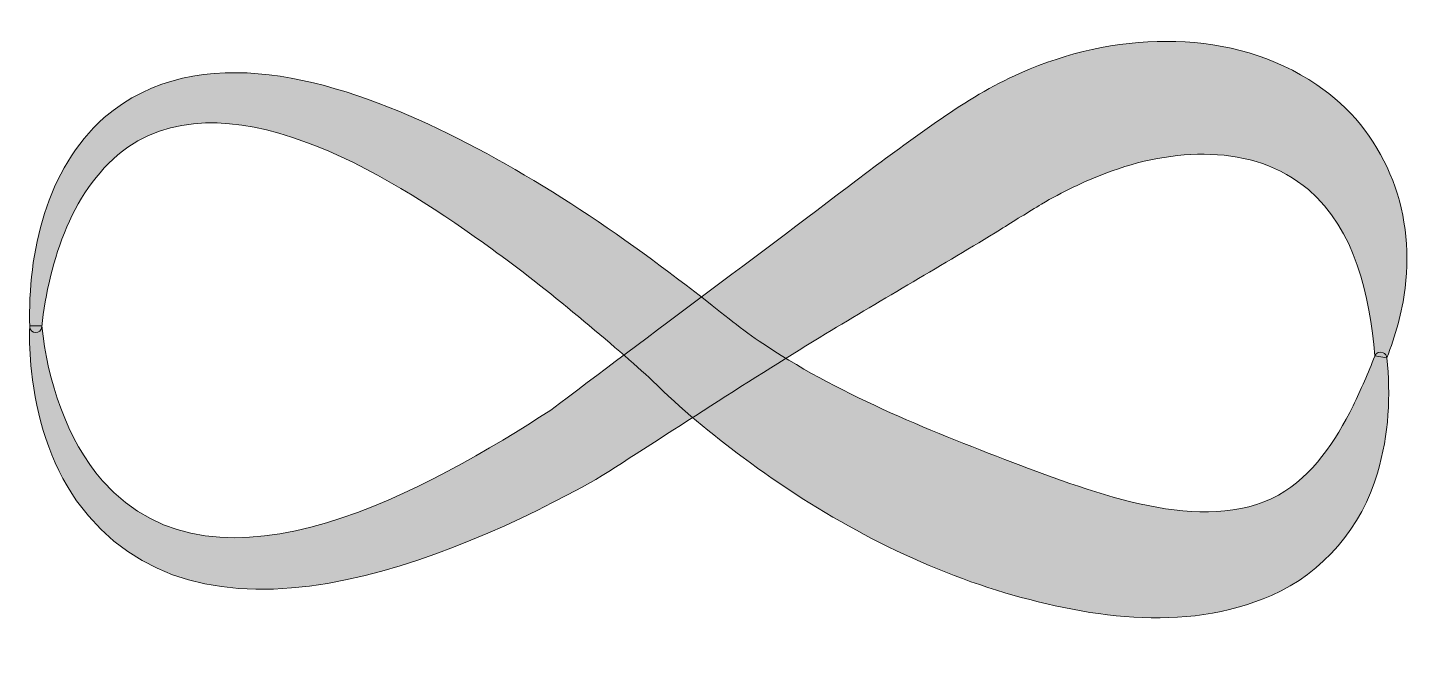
# Model space of a CAD drawing. Extents: x 23 to 695, y -521 to -211.
import ezdxf

# ---------------------------------------------------------------- set-up
doc = ezdxf.new("R2010")
doc.units = 0
doc.header["$MEASUREMENT"] = 0
doc.layers.add('Layer 1', color=7, linetype='Continuous', lineweight=0)

# ---------------------------------------------------------------- blocks, each defined once
blk = doc.blocks.new('Block_0')
at = {"layer": 'Layer 1', "true_color": 0xfcd60b, "transparency": 33554687}
h = blk.add_hatch(color=40, dxfattribs=at)
h.dxf.hatch_style = 2
edge = h.paths.add_edge_path()
edge.add_spline(control_points=[(23.53, -355.64), (22.6, -319.33), (31.54, -279.58), (59.54, -254.36), (105.78, -214.91), (172.65, -236.75), (221.36, -259.72), (272.2, -284.24), (318.43, -316.66), (362.29, -351.83), (366.86, -355.52), (371.93, -359.25), (376.8, -362.56), (414.5, -388.12), (457.39, -405.14), (499.71, -421.38), (539.6, -436.15), (591.72, -456.99), (628.34, -437.17), (644.97, -427.67), (655.85, -411.19), (664.5, -393.86), (668.25, -386.06), (671.77, -377.92), (675, -369.85), (675.61, -368.24), (677.49, -367.46), (679.05, -368.18), (680.07, -368.63), (680.71, -369.58), (680.82, -370.61), (682.72, -388.76), (681.89, -407.59), (676.24, -426.6), (669, -452), (649.81, -475), (624.97, -485.73), (582.45, -504.3), (533.91, -496.04), (491.79, -483.21), (447.44, -469.27), (406.3, -446.67), (369.06, -418.93), (353.66, -407.44), (338.85, -395.44), (325.19, -381.74), (307.99, -365.97), (272.66, -335.96), (247.46, -318.04), (203.77, -286.44), (123.11, -233.05), (70.99, -268.72), (44.47, -287.6), (32.84, -323.76), (29.4, -355.64), (29.27, -359.3), (23.71, -359.36), (23.53, -355.64), (23.53, -355.64), (23.53, -355.64), (23.53, -355.64)], knot_values=[0, 0, 0, 0, 1, 1, 1, 2, 2, 2, 3, 3, 3, 4, 4, 4, 5, 5, 5, 6, 6, 6, 7, 7, 7, 8, 8, 8, 9, 9, 9, 10, 10, 10, 11, 11, 11, 12, 12, 12, 13, 13, 13, 14, 14, 14, 15, 15, 15, 16, 16, 16, 17, 17, 17, 18, 18, 18, 19, 19, 19, 20, 20, 20, 20], degree=3, periodic=0)
at = {"layer": 'Layer 1', "true_color": 0xffe23c, "transparency": 33554687}
h = blk.add_hatch(color=2, dxfattribs=at)
h.dxf.hatch_style = 2
edge = h.paths.add_edge_path()
edge.add_spline(control_points=[(29.4, -355.16), (32.16, -381.92), (41.34, -409.91), (58.83, -430.29), (115.04, -493.8), (219.4, -432.3), (275.87, -396), (320.82, -362.04), (384.63, -314.69), (433.65, -277.41), (457.32, -260.27), (480.71, -241.86), (508.04, -230.78), (552.01, -212.72), (606.11, -210.84), (646.86, -238.45), (679.5, -260.35), (694.58, -298.68), (689.66, -336.88), (688.15, -348.75), (685.02, -360.04), (680.81, -370.69), (680.81, -370.69), (675.01, -369.77), (675.01, -369.77), (672.53, -340.38), (665.54, -308.66), (642.81, -289.23), (615.88, -266.41), (576.59, -269.14), (544.74, -281.23), (533.99, -285.38), (523.51, -290.38), (513.57, -296.23), (507.52, -299.85), (499.76, -304.76), (493.71, -308.48), (465.74, -325.75), (437.12, -341.96), (409.02, -359.1), (376.24, -378.92), (330.43, -408.76), (297.74, -429.66), (227.86, -468.3), (104.76, -521.47), (46.28, -439.97), (33.2, -420.99), (26.91, -399.39), (24.39, -377.1), (23.59, -369.81), (23.24, -362.62), (23.53, -355.16), (23.53, -355.16), (29.4, -355.16), (29.4, -355.16), (29.4, -355.16), (29.4, -355.16), (29.4, -355.16)], knot_values=[0, 0, 0, 0, 1, 1, 1, 2, 2, 2, 3, 3, 3, 4, 4, 4, 5, 5, 5, 6, 6, 6, 7, 7, 7, 8, 8, 8, 9, 9, 9, 10, 10, 10, 11, 11, 11, 12, 12, 12, 13, 13, 13, 14, 14, 14, 15, 15, 15, 16, 16, 16, 17, 17, 17, 18, 18, 18, 19, 19, 19, 19], degree=3, periodic=0)
at = {"layer": 'Layer 1'}
for points, knots in [([(23.53, -355.64), (22.6, -319.33), (31.54, -279.58), (59.54, -254.36), (105.78, -214.91), (172.65, -236.75), (221.36, -259.72), (272.2, -284.24), (318.43, -316.66), (362.29, -351.83), (366.86, -355.52), (371.93, -359.25), (376.8, -362.56), (414.5, -388.12), (457.39, -405.14), (499.71, -421.38), (539.6, -436.15), (591.72, -456.99), (628.34, -437.17), (644.97, -427.67), (655.85, -411.19), (664.5, -393.86), (668.25, -386.06), (671.77, -377.92), (675, -369.85), (675.61, -368.24), (677.49, -367.46), (679.05, -368.18), (680.07, -368.63), (680.71, -369.58), (680.82, -370.61), (682.72, -388.76), (681.89, -407.59), (676.24, -426.6), (669, -452), (649.81, -475), (624.97, -485.73), (582.45, -504.3), (533.91, -496.04), (491.79, -483.21), (447.44, -469.27), (406.3, -446.67), (369.06, -418.93), (353.66, -407.44), (338.85, -395.44), (325.19, -381.74), (307.99, -365.97), (272.66, -335.96), (247.46, -318.04), (203.77, -286.44), (123.11, -233.05), (70.99, -268.72), (44.47, -287.6), (32.84, -323.76), (29.4, -355.64), (29.27, -359.3), (23.71, -359.36), (23.53, -355.64), (23.53, -355.64), (23.53, -355.64), (23.53, -355.64)], [0, 0, 0, 0, 1, 1, 1, 2, 2, 2, 3, 3, 3, 4, 4, 4, 5, 5, 5, 6, 6, 6, 7, 7, 7, 8, 8, 8, 9, 9, 9, 10, 10, 10, 11, 11, 11, 12, 12, 12, 13, 13, 13, 14, 14, 14, 15, 15, 15, 16, 16, 16, 17, 17, 17, 18, 18, 18, 19, 19, 19, 20, 20, 20, 20]), ([(29.4, -355.16), (32.16, -381.92), (41.34, -409.91), (58.83, -430.29), (115.04, -493.8), (219.4, -432.3), (275.87, -396), (320.82, -362.04), (384.63, -314.69), (433.65, -277.41), (457.32, -260.27), (480.71, -241.86), (508.04, -230.78), (552.01, -212.72), (606.11, -210.84), (646.86, -238.45), (679.5, -260.35), (694.58, -298.68), (689.66, -336.88), (688.15, -348.75), (685.02, -360.04), (680.81, -370.69), (680.81, -370.69), (675.01, -369.77), (675.01, -369.77), (672.53, -340.38), (665.54, -308.66), (642.81, -289.23), (615.88, -266.41), (576.59, -269.14), (544.74, -281.23), (533.99, -285.38), (523.51, -290.38), (513.57, -296.23), (507.52, -299.85), (499.76, -304.76), (493.71, -308.48), (465.74, -325.75), (437.12, -341.96), (409.02, -359.1), (376.24, -378.92), (330.43, -408.76), (297.74, -429.66), (227.86, -468.3), (104.76, -521.47), (46.28, -439.97), (33.2, -420.99), (26.91, -399.39), (24.39, -377.1), (23.59, -369.81), (23.24, -362.62), (23.53, -355.16), (23.53, -355.16), (29.4, -355.16), (29.4, -355.16), (29.4, -355.16), (29.4, -355.16), (29.4, -355.16)], [0, 0, 0, 0, 1, 1, 1, 2, 2, 2, 3, 3, 3, 4, 4, 4, 5, 5, 5, 6, 6, 6, 7, 7, 7, 8, 8, 8, 9, 9, 9, 10, 10, 10, 11, 11, 11, 12, 12, 12, 13, 13, 13, 14, 14, 14, 15, 15, 15, 16, 16, 16, 17, 17, 17, 18, 18, 18, 19, 19, 19, 19])]:
    blk.add_open_spline(points, degree=3, knots=knots, dxfattribs=at)

msp = doc.modelspace()

# ---------------------------------------------------------------- block references
at = {"layer": 'Layer 1'}
msp.add_blockref('Block_0', (0, 0), dxfattribs=at)

doc.saveas('drawing.dxf')
